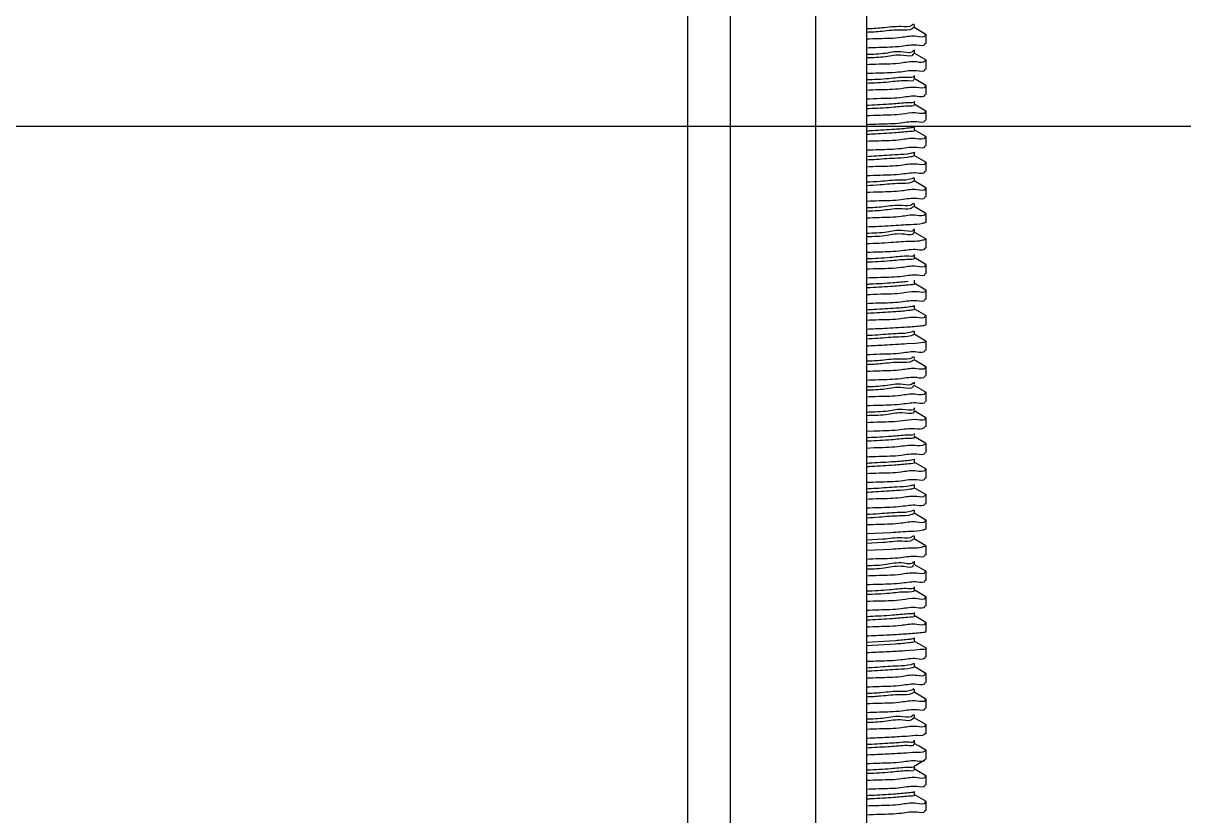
# Model space of a CAD drawing. Extents: x 13158459 to 15902229, y -1299598 to 28366.
# Drawn here: x 14057464.8 to 14057860.7, y -160665.2 to -160394.7 of the extents above; entities that cross this region are included whole.
import ezdxf

# ---------------------------------------------------------------- set-up
doc = ezdxf.new("R2010")
doc.units = 0
doc.header["$LTSCALE"] = 1000
doc.header["$MEASUREMENT"] = 0
doc.layers.add('02___PRT_ALL_AXES', color=7, linetype='Continuous')
doc.layers.add('JZ_0', color=7, linetype='Continuous')

# ---------------------------------------------------------------- blocks, each defined once
blk = doc.blocks.new('抗震大样2')
at = {"color": 2, "linetype": 'Continuous'}
for p, q in [((3950.32, 185.93), (3950.32, -2472.71)), ((3971.09, 185.93), (3971.09, -2472.71)), ((4012.63, 185.93), (4012.63, -2472.71)), ((4037.56, 185.93), (4037.56, -2472.71))]:
    blk.add_line(p, q, dxfattribs=at)
at = {"color": 133, "linetype": 'Continuous'}
for p, q in [((4060.5, -391.05), (4059.86, -391.56)), ((4060.59, -392.59), (4059.86, -393.22)), ((4066.52, -395.98), (4060.75, -392.64)), ((4060.88, -392.79), (4060.88, -391.13)), ((4062.07, -396.97), (4061.08, -396.88)), ((4066.17, -396.09), (4066.1, -396.47)), ((4066.52, -395.98), (4066.64, -396.12)), ((4066.52, -400.41), (4066.64, -400.27)), ((4060.31, -403.7), (4060.27, -403.92)), ((4060.32, -405.23), (4060.27, -405.59)), ((4066.52, -408.44), (4060.75, -405.1)), ((4060.88, -405.26), (4060.88, -403.59)), ((4062.05, -409.44), (4061.08, -409.34)), ((4066.18, -408.52), (4066.07, -408.94)), ((4066.52, -408.44), (4066.64, -408.58)), ((4066.52, -412.87), (4066.64, -412.73)), ((4066.52, -420.9), (4060.75, -417.56)), ((4060.88, -417.72), (4060.88, -416.06)), ((4061.95, -421.91), (4061.08, -421.83)), ((4066.12, -421.08), (4066.12, -421.37)), ((4066.52, -420.9), (4066.64, -421.04)), ((4060.88, -430.18), (4060.88, -428.52)), ((4066.52, -425.33), (4066.64, -425.2)), ((4066.52, -433.37), (4060.75, -430.03)), ((4062.3, -434.34), (4061.21, -434.24)), ((4066.18, -433.53), (4066.16, -433.85)), ((4066.52, -433.37), (4066.64, -433.5)), ((4060.88, -442.64), (4060.88, -440.98)), ((4066.52, -437.79), (4066.64, -437.66)), ((4066.52, -445.83), (4060.75, -442.49)), ((4061.96, -446.83), (4061.08, -446.74)), ((4066.13, -445.92), (4066.05, -446.31)), ((4066.52, -445.83), (4066.64, -445.97)), ((4066.52, -450.26), (4066.64, -450.12)), ((4066.52, -458.29), (4060.75, -454.95)), ((4060.88, -455.11), (4060.88, -453.44)), ((4062.06, -459.29), (4061.08, -459.2)), ((4066.14, -458.48), (4066.14, -458.75)), ((4066.52, -458.29), (4066.64, -458.43)), ((4066.52, -462.72), (4066.64, -462.58)), ((4060.6, -465.86), (4059.56, -466.39)), ((4066.52, -470.75), (4060.75, -467.41)), ((4060.88, -467.57), (4060.88, -465.91)), ((4062.27, -471.73), (4061.21, -471.64)), ((4066.17, -470.95), (4066.18, -471.22)), ((4066.52, -470.75), (4066.64, -470.89)), ((4066.52, -475.18), (4066.64, -475.04)), ((4060.39, -478.31), (4060.04, -478.76)), ((4060.46, -479.83), (4060.04, -480.42)), ((4066.52, -483.22), (4060.75, -479.88)), ((4060.88, -480.03), (4060.88, -478.37)), ((4062.1, -484.21), (4061.08, -484.11)), ((4066.16, -483.34), (4066.1, -483.71)), ((4066.52, -483.22), (4066.64, -483.35)), ((4060.41, -491.06), (4060.42, -491.12)), ((4060.88, -492.49), (4060.88, -490.83)), ((4066.52, -487.64), (4066.64, -487.51)), ((4061.32, -496.88), (4059.2, -496.91)), ((4060.38, -492.64), (4060.42, -492.78)), ((4066.52, -495.68), (4060.75, -492.34)), ((4066.52, -495.68), (4066.64, -495.82)), ((4060.88, -504.95), (4060.88, -503.29)), ((4066.52, -500.11), (4066.64, -499.97)), ((4066.52, -508.14), (4060.75, -504.8)), ((4062.17, -509.12), (4061.09, -509.03)), ((4066.16, -508.29), (4066.13, -508.63)), ((4066.52, -508.14), (4066.64, -508.28)), ((4066.52, -512.57), (4066.64, -512.43)), ((4066.52, -520.6), (4060.75, -517.26)), ((4060.88, -517.42), (4060.88, -515.76)), ((4062.43, -521.56), (4061.21, -521.47)), ((4066.52, -520.6), (4066.64, -520.74)), ((4066.52, -525.03), (4066.64, -524.9)), ((4066.52, -533.07), (4060.75, -529.73)), ((4060.88, -529.88), (4060.88, -528.22)), ((4062, -534.07), (4061.08, -533.98)), ((4066.14, -533.16), (4066.05, -533.55)), ((4066.52, -533.07), (4066.64, -533.2)), ((4066.52, -537.49), (4066.64, -537.36)), ((4060.67, -540.7), (4059.24, -541.22)), ((4066.52, -545.53), (4060.75, -542.19)), ((4060.88, -542.34), (4060.88, -540.68)), ((4061.27, -546.65), (4057.26, -546.9)), ((4064.23, -546.28), (4061.27, -546.65)), ((4066.52, -545.53), (4066.64, -545.67)), ((4060.53, -553.07), (4059.78, -553.59)), ((4060.88, -553.97), (4060.88, -553.14)), ((4066.52, -549.96), (4066.64, -549.82)), ((4066.52, -557.99), (4060.75, -554.65)), ((4062.12, -558.98), (4061.09, -558.88)), ((4066.18, -558.08), (4066.08, -558.49)), ((4066.52, -557.99), (4066.64, -558.13)), ((4060.31, -565.65), (4060.21, -565.95)), ((4060.88, -566.44), (4060.88, -565.6)), ((4066.52, -562.42), (4066.64, -562.28)), ((4060.36, -567.07), (4060.21, -567.61)), ((4066.52, -570.45), (4060.75, -567.11)), ((4066.12, -570.55), (4066.05, -570.93)), ((4066.52, -570.45), (4066.64, -570.59)), ((4061.88, -571.46), (4061.08, -571.38)), ((4066.52, -574.88), (4066.64, -574.74)), ((4060.44, -579.81), (4060.54, -579.98)), ((4066.52, -582.92), (4060.75, -579.57)), ((4060.88, -578.9), (4060.88, -578.07)), ((4062.44, -583.87), (4061.09, -583.78)), ((4066.52, -582.92), (4066.64, -583.05)), ((4066.52, -587.34), (4066.64, -587.21)), ((4037.56, -589.47), (4041.21, -589.31)), ((4038.39, -592.63), (4037.56, -592.67)), ((4066.52, -595.38), (4060.75, -592.04)), ((4060.88, -591.36), (4060.88, -590.53)), ((4038.39, -594.29), (4037.56, -594.33)), ((4041.21, -597.61), (4037.56, -597.78)), ((4066.26, -595.33), (4065.86, -595.87)), ((4066.52, -595.38), (4066.64, -595.51)), ((4066.52, -607.84), (4060.75, -604.5)), ((4060.88, -604.65), (4060.88, -602.99)), ((4066.52, -599.81), (4066.64, -599.67)), ((4062.05, -608.84), (4061.08, -608.74)), ((4066.17, -607.94), (4066.08, -608.33)), ((4066.52, -607.84), (4066.64, -607.98)), ((4060.88, -617.12), (4060.88, -615.45)), ((4066.52, -612.27), (4066.64, -612.13)), ((4066.52, -620.3), (4060.75, -616.96)), ((4062.02, -621.3), (4061.08, -621.21)), ((4066.15, -620.39), (4066.05, -620.79)), ((4066.52, -620.3), (4066.64, -620.44)), ((4066.52, -624.73), (4066.64, -624.59)), ((4060.62, -627.89), (4059.48, -628.42)), ((4066.52, -632.77), (4060.75, -629.42)), ((4060.88, -629.58), (4060.88, -627.92)), ((4066.18, -632.85), (4066.07, -633.26)), ((4066.52, -632.77), (4066.64, -632.9)), ((4037.56, -639.32), (4049.34, -638.76)), ((4062.06, -633.76), (4061.08, -633.67)), ((4066.52, -637.19), (4066.64, -637.06)), ((4045.58, -642.08), (4037.56, -642.52)), ((4045.58, -643.75), (4037.56, -644.18)), ((4060.43, -640.3), (4059.98, -640.78)), ((4060.52, -641.84), (4059.98, -642.44)), ((4066.52, -645.23), (4060.75, -641.89)), ((4060.88, -642.04), (4060.88, -640.38)), ((4049.34, -647.07), (4037.56, -647.63)), ((4061.31, -646.46), (4059.02, -646.48)), ((4066.52, -645.23), (4066.64, -645.36)), ((4066.52, -649.65), (4066.64, -649.52)), ((4060.34, -654.6), (4060.37, -654.81)), ((4060.36, -653.04), (4060.37, -653.15)), ((4066.52, -657.69), (4060.75, -654.35)), ((4060.88, -654.5), (4060.88, -652.84)), ((4061.94, -658.69), (4061.08, -658.61)), ((4066.13, -657.79), (4066.05, -658.17)), ((4066.52, -657.69), (4066.64, -657.83)), ((4066.52, -670.15), (4060.75, -666.81)), ((4060.88, -666.97), (4060.88, -665.3)), ((4066.52, -662.12), (4066.64, -661.98)), ((4062.34, -671.12), (4061.21, -671.02)), ((4066.18, -670.33), (4066.17, -670.63)), ((4066.52, -670.15), (4066.64, -670.29)), ((4060.88, -679.43), (4060.88, -677.77)), ((4066.52, -674.58), (4066.64, -674.44)), ((4066.52, -682.62), (4060.75, -679.27)), ((4062.06, -683.61), (4061.08, -683.52)), ((4066.14, -682.8), (4066.14, -683.08)), ((4066.52, -682.62), (4066.64, -682.75)), ((4066.52, -687.04), (4066.64, -686.91)), ((4051.63, -691.54), (4037.56, -692.37)), ((4051.63, -693.2), (4037.56, -694.03)), ((4066.52, -695.08), (4060.75, -691.74)), ((4060.88, -691.89), (4060.88, -690.23)), ((4066.52, -695.08), (4066.64, -695.21)), ((4061.24, -696.16), (4056.18, -696.52)), ((4063.77, -695.89), (4061.24, -696.16)), ((4066.52, -699.5), (4066.64, -699.37)), ((4066.52, -707.54), (4060.75, -704.2)), ((4060.88, -704.35), (4060.88, -702.69)), ((4062.03, -708.54), (4061.08, -708.44)), ((4066.16, -707.62), (4066.05, -708.02)), ((4066.52, -707.54), (4066.64, -707.68)), ((4066.52, -711.97), (4066.64, -711.83)), ((4060.56, -715.09), (4059.7, -715.61)), ((4066.52, -720), (4060.75, -716.66)), ((4060.88, -716.82), (4060.88, -715.15)), ((4062.22, -720.98), (4061.21, -720.89)), ((4066.17, -720.21), (4066.18, -720.46)), ((4066.52, -720), (4066.64, -720.14)), ((4060.33, -727.61), (4060.15, -727.98)), ((4060.38, -729.13), (4060.15, -729.64)), ((4066.52, -732.46), (4060.75, -729.12)), ((4060.88, -729.28), (4060.88, -727.62)), ((4066.52, -724.43), (4066.64, -724.29)), ((4062.17, -733.45), (4061.09, -733.35)), ((4066.16, -732.62), (4066.13, -732.95)), ((4066.52, -732.46), (4066.64, -732.6)), ((4060.88, -741.74), (4060.88, -740.08)), ((4066.52, -736.89), (4066.64, -736.76)), ((4060.47, -741.93), (4060.5, -742)), ((4063.18, -742.99), (4060.75, -741.59)), ((4066.52, -744.93), (4063.18, -742.99)), ((4066.27, -744.9), (4065.91, -745.4)), ((4066.52, -744.93), (4066.64, -745.06)), ((4060.75, -752.7), (4065.66, -749.85)), ((4066.52, -749.35), (4066.64, -749.22)), ((4066.52, -757.39), (4060.75, -754.05)), ((4060.88, -754.2), (4060.88, -752.54)), ((4066.17, -757.52), (4066.13, -757.88)), ((4066.52, -757.39), (4066.64, -757.53)), ((4062.23, -758.37), (4061.21, -758.27)), ((4066.52, -761.82), (4066.64, -761.68)), ((4066.52, -769.85), (4060.75, -766.51)), ((4060.88, -766.67), (4060.88, -765)), ((4062.01, -770.85), (4061.08, -770.76)), ((4066.13, -770.03), (4066.13, -770.32)), ((4066.52, -769.85), (4066.64, -769.99)), ((4066.52, -774.28), (4066.64, -774.14))]:
    blk.add_line(p, q, dxfattribs=at)
for points, start_tangent, end_tangent in [([(4059.86, -391.56), (4054.51, -392.21), (4045.14, -392.86), (4037.56, -393.35)], (-0.840791, -0.54136), (-0.999283, -0.037857)), ([(4059.86, -393.22), (4054.51, -393.87), (4045.14, -394.52), (4037.56, -395.01)], (-0.840791, -0.54136), (-0.999283, -0.037857)), ([(4061.08, -396.88), (4054.42, -397.54), (4043.67, -398.1), (4037.56, -398.33)], (-0.99782, 0.065999), (-0.998886, -0.047197)), ([(4037.56, -402.49), (4043.61, -402.26), (4054.45, -401.69), (4062.05, -401.13)], (0.9989, 0.046897), (0.992188, -0.124754)), ([(4062.05, -401.13), (4066.09, -400.56), (4066.16, -400.33)], (0.992188, -0.124754), (0.205146, 0.978731)), ([(4066.1, -396.47), (4062.07, -396.97)], (-0.318638, -0.947876), (-0.992297, 0.123881)), ([(4060.27, -403.92), (4055.6, -404.57), (4046.79, -405.23), (4037.56, -405.81)], (-0.240787, -0.970578), (-0.999761, -0.021859)), ([(4060.27, -405.59), (4055.6, -406.24), (4046.79, -406.89), (4037.56, -407.47)], (-0.240787, -0.970578), (-0.999761, -0.021859)), ([(4061.08, -409.34), (4054.45, -410), (4043.61, -410.57), (4037.56, -410.79)], (-0.997858, 0.065415), (-0.9989, -0.046897)), ([(4061.95, -413.6), (4066.12, -413.02), (4066.13, -412.88)], (0.993135, -0.116975), (-0.015874, 0.999874)), ([(4066.07, -408.94), (4062.05, -409.44)], (-0.399863, -0.916575), (-0.992188, 0.124754)), ([(4037.56, -414.95), (4043.64, -414.72), (4054.26, -414.16), (4061.95, -413.6)], (0.99889, 0.047104), (0.993135, -0.116975)), ([(4056.6, -416.94), (4048.36, -417.59), (4037.56, -418.21)], (-0.999848, 0.017408), (-0.999356, -0.03588)), ([(4056.6, -418.6), (4048.36, -419.25), (4037.56, -419.87)], (-0.999848, 0.017408), (-0.999356, -0.03588)), ([(4060.58, -416.29), (4056.6, -416.94)], (0.509205, -0.860645), (-0.999848, 0.017408)), ([(4060.57, -417.92), (4060.58, -417.95), (4056.6, -418.6)], (0.544306, -0.838887), (-0.999848, 0.017408)), ([(4060.58, -416.29), (4060.59, -416.3)], (0.509204, -0.860646), (0.490604, -0.871383)), ([(4061.08, -421.83), (4054.26, -422.47), (4043.64, -423.03), (4037.56, -423.26)], (-0.997421, 0.071777), (-0.99889, -0.047104)), ([(4066.12, -421.37), (4061.95, -421.91)], (-0.129241, -0.991613), (-0.993135, 0.116975)), ([(4037.56, -427.41), (4044.32, -427.15), (4054.94, -426.58), (4062.3, -426.03)], (0.998829, 0.048377), (0.993415, -0.11457)), ([(4057.49, -429.3), (4049.86, -429.95), (4038.7, -430.6), (4037.56, -430.66)], (-0.997675, -0.068158), (-0.998804, -0.048904)), ([(4060.78, -428.65), (4057.49, -429.3)], (0.630837, -0.775916), (-0.997675, -0.068158)), ([(4062.3, -426.03), (4066.17, -425.47), (4066.18, -425.33)], (0.993415, -0.11457), (0.007565, 0.999971)), ([(4057.49, -430.96), (4049.86, -431.61), (4038.7, -432.26), (4037.56, -432.32)], (-0.997675, -0.068158), (-0.998804, -0.048904)), ([(4061.21, -434.24), (4054.94, -434.89), (4044.32, -435.46), (4037.56, -435.72)], (-0.998532, 0.054161), (-0.998829, -0.048377)), ([(4060.77, -430.29), (4060.78, -430.31), (4057.49, -430.96)], (0.686531, -0.727101), (-0.997675, -0.068158)), ([(4066.16, -433.85), (4062.3, -434.34)], (-0.191501, -0.981492), (-0.993415, 0.11457)), ([(4037.56, -439.87), (4043.58, -439.65), (4054.3, -439.08), (4061.96, -438.52)], (0.998896, 0.046977), (0.992145, -0.125089)), ([(4060.76, -441.16), (4058.29, -441.66)], (-0.874525, -0.48498), (-0.990656, -0.136386)), ([(4061.96, -438.52), (4066.06, -437.96), (4066.12, -437.73)], (0.992145, -0.125089), (0.152492, 0.988305)), ([(4058.29, -441.66), (4051.27, -442.32), (4040.58, -442.97), (4037.56, -443.13)], (-0.990656, -0.136386), (-0.998625, -0.052415)), ([(4058.29, -443.33), (4051.27, -443.98), (4040.58, -444.63), (4037.56, -444.79)], (-0.990656, -0.136386), (-0.998625, -0.052415)), ([(4061.08, -446.74), (4054.3, -447.39), (4043.58, -447.96), (4037.56, -448.18)], (-0.997338, 0.072918), (-0.998896, -0.046977)), ([(4060.87, -442.65), (4060.88, -442.68), (4058.29, -443.33)], (0.512034, -0.858965), (-0.990656, -0.136386)), ([(4066.05, -446.31), (4061.96, -446.83)], (-0.330825, -0.943692), (-0.992145, 0.125089)), ([(4037.56, -452.33), (4043.59, -452.11), (4054.37, -451.54), (4062.06, -450.98)], (0.998897, 0.046957), (0.993401, -0.114695)), ([(4062.06, -450.98), (4066.15, -450.4), (4066.15, -450.27)], (0.993401, -0.114695), (-0.035242, 0.999379)), ([(4058.98, -454.03), (4052.6, -454.68), (4042.4, -455.33), (4037.56, -455.62)], (-0.97506, -0.221942), (-0.998668, -0.051594)), ([(4058.98, -455.69), (4052.6, -456.34), (4042.4, -456.99), (4037.56, -457.28)], (-0.97506, -0.221942), (-0.998668, -0.051594)), ([(4060.7, -453.51), (4058.98, -454.03)], (-0.877303, -0.479938), (-0.97506, -0.221942)), ([(4060.84, -455.07), (4058.98, -455.69)], (-0.645817, -0.763493), (-0.97506, -0.221942)), ([(4061.08, -459.2), (4054.37, -459.85), (4043.59, -460.42), (4037.56, -460.64)], (-0.997892, 0.064897), (-0.998897, -0.046957)), ([(4037.56, -464.8), (4044.21, -464.54), (4054.77, -463.98), (4062.27, -463.42)], (0.998839, 0.048165), (0.993885, -0.110416)), ([(4066.14, -458.75), (4062.06, -459.29)], (-0.110289, -0.9939), (-0.993401, 0.114695)), ([(4062.27, -463.42), (4066.18, -462.85), (4066.18, -462.74)], (0.993885, -0.110416), (-0.050487, 0.998725)), ([(4059.56, -466.39), (4053.84, -467.04), (4044.15, -467.69), (4037.56, -468.1)], (-0.926954, -0.375174), (-0.998974, -0.045278)), ([(4059.56, -468.05), (4053.84, -468.7), (4044.15, -469.36), (4037.56, -469.77)], (-0.926954, -0.375174), (-0.998974, -0.045278)), ([(4060.72, -467.42), (4059.56, -468.05)], (-0.665174, -0.746688), (-0.926954, -0.375174)), ([(4061.21, -471.64), (4054.77, -472.29), (4044.21, -472.85), (4037.56, -473.11)], (-0.998447, 0.055708), (-0.998839, -0.048165)), ([(4062.1, -475.9), (4066.12, -475.33), (4066.15, -475.14)], (0.992401, -0.123048), (0.108519, 0.994094)), ([(4066.18, -471.22), (4062.27, -471.73)], (-0.106056, -0.99436), (-0.993885, 0.110416)), ([(4037.56, -477.26), (4043.72, -477.03), (4054.46, -476.46), (4062.1, -475.9)], (0.998881, 0.047288), (0.992401, -0.123048)), ([(4060.04, -478.76), (4054.98, -479.41), (4045.84, -480.06), (4037.56, -480.6)], (-0.691608, -0.722273), (-0.999544, -0.030187)), ([(4060.04, -480.42), (4054.98, -481.07), (4045.84, -481.72), (4037.56, -482.26)], (-0.691608, -0.722273), (-0.999544, -0.030187)), ([(4061.08, -484.11), (4054.46, -484.77), (4043.72, -485.34), (4037.56, -485.57)], (-0.997927, 0.064354), (-0.998881, -0.047288)), ([(4066.1, -483.71), (4062.1, -484.21)], (-0.297036, -0.954866), (-0.992401, 0.123048)), ([(4037.56, -489.77), (4049.53, -489.2), (4059.2, -488.6)], (0.999271, 0.038179), (0.999899, 0.014226)), ([(4060.42, -491.12), (4056.03, -491.77), (4047.46, -492.42), (4037.56, -493.02)], (0.169916, -0.985459), (-0.999672, -0.025605)), ([(4059.2, -488.6), (4065.04, -488.01), (4066.44, -487.51)], (0.999899, 0.014226), (0.859509, 0.51112)), ([(4060.42, -492.78), (4056.03, -493.43), (4047.46, -494.08), (4037.56, -494.68)], (0.169916, -0.985459), (-0.999672, -0.025605)), ([(4059.2, -496.91), (4049.53, -497.51), (4037.56, -498.08)], (-0.999899, -0.014226), (-0.999271, -0.038179)), ([(4065.04, -496.32), (4061.32, -496.88)], (-0.964994, -0.262273), (-0.999217, -0.039577)), ([(4066.56, -495.74), (4065.04, -496.32)], (-0.702693, -0.711493), (-0.964994, -0.262273)), ([(4037.56, -502.18), (4043.96, -501.94), (4054.57, -501.38), (4062.17, -500.82)], (0.998857, 0.04779), (0.992906, -0.118901)), ([(4062.17, -500.82), (4066.15, -500.25), (4066.16, -500.09)], (0.992906, -0.118901), (0.037511, 0.999296)), ([(4056.99, -504.13), (4049, -504.78), (4037.56, -505.44)], (-0.999725, -0.023457), (-0.999085, -0.042764)), ([(4056.99, -505.79), (4049, -506.45), (4037.56, -507.1)], (-0.999725, -0.023457), (-0.999085, -0.042764)), ([(4061.09, -509.03), (4054.57, -509.69), (4043.96, -510.25), (4037.56, -510.49)], (-0.998251, 0.059117), (-0.998857, -0.04779)), ([(4060.69, -503.49), (4056.99, -504.13)], (0.586456, -0.809981), (-0.999725, -0.023457)), ([(4060.67, -505.13), (4060.68, -505.14), (4056.99, -505.79)], (0.634076, -0.773271), (-0.999725, -0.023457)), ([(4066.13, -508.63), (4062.17, -509.12)], (-0.217048, -0.976161), (-0.992906, 0.118901)), ([(4037.56, -514.65), (4044.46, -514.38), (4055.14, -513.81), (4062.43, -513.25)], (0.998826, 0.048448), (0.994776, -0.102082)), ([(4062.43, -513.25), (4066.21, -512.69), (4066.21, -512.6)], (0.994776, -0.102082), (-0.106244, 0.99434)), ([(4057.84, -516.5), (4050.46, -517.15), (4039.49, -517.8), (4037.56, -517.9)], (-0.995299, -0.096851), (-0.998676, -0.051438)), ([(4057.84, -518.16), (4050.46, -518.81), (4039.49, -519.46), (4037.56, -519.56)], (-0.995299, -0.096851), (-0.998676, -0.051438)), ([(4060.81, -517.48), (4060.84, -517.51), (4057.84, -518.16)], (0.67988, -0.733323), (-0.995299, -0.096851)), ([(4061.21, -521.47), (4055.14, -522.11), (4044.46, -522.69), (4037.56, -522.96)], (-0.999163, 0.0409), (-0.998826, -0.048448)), ([(4037.56, -527.11), (4043.62, -526.88), (4054.34, -526.32), (4062, -525.76)], (0.998892, 0.047055), (0.992157, -0.124997)), ([(4062, -525.76), (4066.07, -525.19), (4066.12, -524.97)], (0.992157, -0.124997), (0.16345, 0.986552)), ([(4066.2, -520.82), (4066.21, -521), (4062.43, -521.56)], (0.174037, -0.984739), (-0.994776, 0.102082)), ([(4058.59, -528.86), (4051.84, -529.51), (4041.35, -530.16), (4037.56, -530.38)], (-0.985739, -0.168282), (-0.998598, -0.052937)), ([(4058.59, -530.52), (4051.84, -531.17), (4041.35, -531.82), (4037.56, -532.04)], (-0.985739, -0.168282), (-0.998598, -0.052937)), ([(4060.74, -528.35), (4058.59, -528.86)], (-0.887005, -0.461759), (-0.985739, -0.168282)), ([(4060.88, -529.88), (4058.59, -530.52)], (-0.185893, -0.98257), (-0.985739, -0.168282)), ([(4061.08, -533.98), (4054.34, -534.63), (4043.62, -535.19), (4037.56, -535.42)], (-0.997534, 0.070186), (-0.998892, -0.047055)), ([(4066.05, -533.55), (4062, -534.07)], (-0.345802, -0.938308), (-0.992157, 0.124997)), ([(4037.56, -539.63), (4046.24, -539.22), (4057.26, -538.59)], (0.999127, 0.041782), (0.998921, 0.046448)), ([(4059.24, -541.22), (4053.13, -541.87), (4043.14, -542.53), (4037.56, -542.85)], (-0.961899, -0.273406), (-0.99884, -0.048143)), ([(4059.24, -542.89), (4053.13, -543.54), (4043.14, -544.19), (4037.56, -544.51)], (-0.961899, -0.273406), (-0.99884, -0.048143)), ([(4057.26, -538.59), (4064.23, -537.98), (4066.52, -537.49)], (0.998921, 0.046448), (0.886597, 0.462542)), ([(4060.8, -542.26), (4059.24, -542.89)], (-0.688103, -0.725613), (-0.961899, -0.273406)), ([(4057.26, -546.9), (4046.24, -547.53), (4037.56, -547.94)], (-0.998921, -0.046448), (-0.999127, -0.041782)), ([(4066.64, -545.67), (4064.23, -546.28)], (0.105758, -0.994392), (-0.988947, -0.148272)), ([(4037.56, -552.03), (4044.09, -551.79), (4054.65, -551.22), (4062.12, -550.67)], (0.998849, 0.047965), (0.992368, -0.123309)), ([(4059.78, -553.59), (4054.33, -554.24), (4044.87, -554.89), (4037.56, -555.35)], (-0.873237, -0.487296), (-0.999189, -0.040262)), ([(4062.12, -550.67), (4066.11, -550.11), (4066.16, -549.89)], (0.992368, -0.123309), (0.177236, 0.984168)), ([(4059.78, -555.25), (4054.33, -555.9), (4044.87, -556.55), (4037.56, -557.02)], (-0.873237, -0.487296), (-0.999189, -0.040262)), ([(4061.09, -558.88), (4054.65, -559.53), (4044.09, -560.09), (4037.56, -560.34)], (-0.998235, 0.05938), (-0.998849, -0.047965)), ([(4060.65, -554.59), (4059.78, -555.25)], (-0.555075, -0.8318), (-0.873237, -0.487296)), ([(4066.08, -558.49), (4062.12, -558.98)], (-0.376431, -0.926444), (-0.992368, 0.123309)), ([(4037.56, -564.5), (4043.49, -564.28), (4054.2, -563.71), (4061.88, -563.16)], (0.998904, 0.046805), (0.992123, -0.125269)), ([(4061.88, -563.16), (4066.06, -562.58), (4066.11, -562.36)], (0.992123, -0.125269), (0.138161, 0.99041)), ([(4060.21, -565.95), (4055.44, -566.6), (4046.53, -567.25), (4037.56, -567.83)], (-0.393195, -0.919455), (-0.999735, -0.023035)), ([(4060.21, -567.61), (4055.44, -568.26), (4046.53, -568.91), (4037.56, -569.49)], (-0.393195, -0.919455), (-0.999735, -0.023035)), ([(4061.08, -571.38), (4054.2, -572.02), (4043.49, -572.58), (4037.56, -572.8)], (-0.996939, 0.078188), (-0.998904, -0.046805)), ([(4066.05, -570.93), (4061.88, -571.46)], (-0.309936, -0.950758), (-0.992123, 0.125269)), ([(4037.56, -576.96), (4044.27, -576.7), (4055.09, -576.12), (4062.44, -575.56)], (0.998843, 0.048094), (0.994508, -0.104657)), ([(4062.44, -575.56), (4066.2, -575.01), (4066.2, -574.91)], (0.994508, -0.104657), (-0.087546, 0.99616)), ([(4060.54, -578.31), (4056.45, -578.96), (4048.12, -579.62), (4037.56, -580.23)], (0.445337, -0.895363), (-0.999459, -0.032883)), ([(4060.54, -579.98), (4056.45, -580.63), (4048.12, -581.28), (4037.56, -581.89)], (0.445337, -0.895363), (-0.999459, -0.032883)), ([(4060.54, -578.31), (4060.54, -578.32)], (0.445337, -0.895363), (0.436633, -0.89964)), ([(4061.09, -583.78), (4055.09, -584.43), (4044.27, -585.01), (4037.56, -585.27)], (-0.99936, 0.035767), (-0.998843, -0.048094)), ([(4041.21, -589.31), (4052.77, -588.72), (4061.17, -588.14)], (0.99896, 0.045596), (0.994954, -0.100336)), ([(4061.17, -588.14), (4065.86, -587.56), (4066.2, -587.14)], (0.994954, -0.100336), (0.529618, 0.848236)), ([(4066.19, -583.12), (4066.2, -583.32), (4062.44, -583.87)], (0.155313, -0.987865), (-0.994508, 0.104657)), ([(4057.36, -591.33), (4049.63, -591.98), (4038.39, -592.63)], (-0.998377, -0.056946), (-0.998671, -0.051533)), ([(4057.36, -592.99), (4049.63, -593.64), (4038.39, -594.29)], (-0.998377, -0.056946), (-0.998671, -0.051533)), ([(4060.76, -590.68), (4057.36, -591.33)], (0.629538, -0.77697), (-0.998377, -0.056946)), ([(4060.62, -592.22), (4060.76, -592.34), (4057.36, -592.99)], (0.818896, -0.573941), (-0.998377, -0.056946)), ([(4061.06, -596.44), (4052.77, -597.03), (4041.21, -597.61)], (-0.995613, 0.093564), (-0.99896, -0.045596)), ([(4065.86, -595.87), (4061.17, -596.45), (4061.06, -596.44)], (-0.707364, -0.70685), (-0.995613, 0.093564)), ([(4037.56, -601.88), (4043.65, -601.66), (4054.39, -601.09), (4062.05, -600.53)], (0.998888, 0.047144), (0.992219, -0.124506)), ([(4058.17, -603.69), (4051.05, -604.34), (4040.28, -604.99), (4037.56, -605.14)], (-0.992117, -0.125316), (-0.998607, -0.052769)), ([(4060.77, -603.19), (4058.17, -603.69)], (-0.861057, -0.508509), (-0.992117, -0.125316)), ([(4060.85, -604.68), (4060.87, -604.7), (4058.17, -605.35)], (0.596848, -0.802355), (-0.992117, -0.125316)), ([(4062.05, -600.53), (4066.11, -599.96), (4066.15, -599.75)], (0.992219, -0.124506), (0.153643, 0.988126)), ([(4058.17, -605.35), (4051.05, -606), (4040.28, -606.65), (4037.56, -606.8)], (-0.992117, -0.125316), (-0.998607, -0.052769)), ([(4061.08, -608.74), (4054.39, -609.4), (4043.65, -609.96), (4037.56, -610.19)], (-0.997737, 0.067236), (-0.998888, -0.047144)), ([(4066.08, -608.33), (4062.05, -608.84)], (-0.344118, -0.938927), (-0.992219, 0.124506)), ([(4037.56, -614.35), (4043.64, -614.12), (4054.37, -613.55), (4062.02, -612.99)], (0.99889, 0.047098), (0.992166, -0.124929)), ([(4058.88, -616.06), (4052.39, -616.71), (4042.11, -617.36), (4037.56, -617.62)], (-0.978604, -0.205753), (-0.998642, -0.052101)), ([(4060.71, -615.54), (4058.88, -616.06)], (-0.882256, -0.47077), (-0.978604, -0.205753)), ([(4062.02, -612.99), (4066.07, -612.43), (4066.13, -612.2)], (0.992166, -0.124929), (0.175289, 0.984517)), ([(4058.88, -617.72), (4052.39, -618.37), (4042.11, -619.02), (4037.56, -619.29)], (-0.978604, -0.205753), (-0.998642, -0.052101)), ([(4061.08, -621.21), (4054.37, -621.86), (4043.64, -622.43), (4037.56, -622.65)], (-0.997666, 0.068284), (-0.99889, -0.047098)), ([(4060.85, -617.09), (4058.88, -617.72)], (-0.601087, -0.799183), (-0.978604, -0.205753)), ([(4066.05, -620.79), (4062.02, -621.3)], (-0.36109, -0.932531), (-0.992166, 0.124929)), ([(4037.56, -626.81), (4043.63, -626.58), (4054.47, -626.01), (4062.06, -625.45)], (0.998898, 0.046941), (0.992198, -0.124674)), ([(4062.06, -625.45), (4066.1, -624.89), (4066.16, -624.66)], (0.992198, -0.124674), (0.19624, 0.980556)), ([(4059.48, -628.42), (4053.65, -629.07), (4043.88, -629.72), (4037.56, -630.11)], (-0.939471, -0.342629), (-0.998908, -0.04672)), ([(4059.48, -630.08), (4053.65, -630.73), (4043.88, -631.38), (4037.56, -631.77)], (-0.939471, -0.342629), (-0.998908, -0.04672)), ([(4061.08, -633.67), (4054.47, -634.32), (4043.63, -634.89), (4037.56, -635.12)], (-0.997901, 0.064753), (-0.998898, -0.046941)), ([(4060.74, -629.45), (4059.48, -630.08)], (-0.678057, -0.735009), (-0.939471, -0.342629)), ([(4066.07, -633.26), (4062.06, -633.76)], (-0.391567, -0.920149), (-0.992198, 0.124674)), ([(4049.34, -638.76), (4059.02, -638.17)], (0.998623, 0.052464), (0.999946, 0.010379)), ([(4059.02, -638.17), (4065.05, -637.56), (4066.42, -637.03)], (0.999946, 0.010379), (0.843755, 0.536729)), ([(4059.98, -640.78), (4054.81, -641.43), (4045.58, -642.08)], (-0.761654, -0.647984), (-0.998241, -0.05929)), ([(4059.98, -642.44), (4054.81, -643.09), (4045.58, -643.75)], (-0.761654, -0.647984), (-0.998241, -0.05929)), ([(4037.56, -651.73), (4043.56, -651.51), (4054.27, -650.95), (4061.94, -650.39)], (0.998898, 0.046933), (0.992139, -0.125138)), ([(4059.02, -646.48), (4049.34, -647.07)], (-0.999946, -0.010379), (-0.998623, -0.052464)), ([(4065.05, -645.87), (4061.31, -646.46)], (-0.95936, -0.282185), (-0.999374, -0.035371)), ([(4061.94, -650.39), (4066.06, -649.82), (4066.11, -649.59)], (0.992139, -0.125138), (0.148119, 0.98897)), ([(4066.53, -645.26), (4065.05, -645.87)], (-0.693682, -0.720281), (-0.95936, -0.282185)), ([(4060.37, -653.15), (4055.87, -653.8), (4047.21, -654.45), (4037.56, -655.04)], (0.025188, -0.999683), (-0.999739, -0.022843)), ([(4060.37, -654.81), (4055.87, -655.46), (4047.21, -656.11), (4037.56, -656.7)], (0.025188, -0.999683), (-0.999739, -0.022843)), ([(4061.08, -658.61), (4054.27, -659.25), (4043.56, -659.82), (4037.56, -660.04)], (-0.997234, 0.074328), (-0.998898, -0.046933)), ([(4066.05, -658.17), (4061.94, -658.69)], (-0.32459, -0.945855), (-0.992139, 0.125138)), ([(4037.56, -664.19), (4044.08, -663.95), (4054.91, -663.37), (4062.34, -662.81)], (0.998856, 0.047828), (0.993523, -0.113632)), ([(4056.84, -666.16), (4048.76, -666.81), (4037.56, -667.45)], (-0.999958, -0.009208), (-0.999184, -0.040395)), ([(4060.66, -665.52), (4056.84, -666.16)], (0.557402, -0.830243), (-0.999958, -0.009208)), ([(4060.63, -667.15), (4060.65, -667.17), (4056.84, -667.82)], (0.606904, -0.794775), (-0.999958, -0.009208)), ([(4062.34, -662.81), (4066.18, -662.25), (4066.18, -662.12)], (0.993523, -0.113632), (-0.007665, 0.999971)), ([(4056.84, -667.82), (4048.76, -668.47), (4037.56, -669.11)], (-0.999958, -0.009208), (-0.999184, -0.040395)), ([(4061.21, -671.02), (4054.91, -671.68), (4044.08, -672.26), (4037.56, -672.5)], (-0.998614, 0.05264), (-0.998856, -0.047828)), ([(4066.17, -670.63), (4062.34, -671.12)], (-0.173532, -0.984828), (-0.993523, 0.113632)), ([(4037.56, -676.66), (4043.59, -676.43), (4054.38, -675.86), (4062.06, -675.3)], (0.998897, 0.046959), (0.993417, -0.114556)), ([(4057.71, -678.52), (4050.24, -679.17), (4039.2, -679.82), (4037.56, -679.91)], (-0.996274, -0.086245), (-0.998717, -0.05064)), ([(4060.82, -677.87), (4057.71, -678.52)], (0.586833, -0.809708), (-0.996274, -0.086245)), ([(4062.06, -675.3), (4066.15, -674.72), (4066.15, -674.59)], (0.993417, -0.114556), (-0.036243, 0.999343)), ([(4057.71, -680.19), (4050.24, -680.84), (4039.2, -681.49), (4037.56, -681.57)], (-0.996274, -0.086245), (-0.998717, -0.05064)), ([(4061.08, -683.52), (4054.38, -684.17), (4043.59, -684.74), (4037.56, -684.97)], (-0.997917, 0.064505), (-0.998897, -0.046959)), ([(4060.8, -679.51), (4060.82, -679.53), (4057.71, -680.19)], (0.687823, -0.725878), (-0.996274, -0.086245)), ([(4066.14, -683.08), (4062.06, -683.61)], (-0.109307, -0.994008), (-0.993417, 0.114556)), ([(4037.56, -689.17), (4038.71, -689.12), (4048.27, -688.67), (4056.18, -688.21)], (0.999043, 0.043742), (0.9979, 0.064776)), ([(4056.18, -688.21), (4063.77, -687.58)], (0.9979, 0.064776), (0.993248, 0.116009)), ([(4063.77, -687.58), (4066.54, -687.08)], (0.993248, 0.116009), (0.859313, 0.51145)), ([(4058.48, -690.89), (4051.63, -691.54)], (-0.987944, -0.154812), (-0.997318, -0.07319)), ([(4058.48, -692.55), (4051.63, -693.2)], (-0.987944, -0.154812), (-0.997318, -0.07319)), ([(4060.75, -690.38), (4058.48, -690.89)], (-0.884571, -0.466406), (-0.987944, -0.154812)), ([(4060.88, -691.89), (4060.88, -691.9), (4058.48, -692.55)], (0.147929, -0.988998), (-0.987944, -0.154812)), ([(4066.61, -695.23), (4066.63, -695.26), (4063.77, -695.89)], (0.601416, -0.798936), (-0.993248, -0.116009)), ([(4056.18, -696.52), (4048.27, -696.97), (4038.71, -697.43), (4037.56, -697.48)], (-0.9979, -0.064776), (-0.999043, -0.043742)), ([(4037.56, -701.58), (4043.64, -701.36), (4054.37, -700.79), (4062.03, -700.23)], (0.998891, 0.047087), (0.992166, -0.124923)), ([(4062.03, -700.23), (4066.07, -699.67), (4066.14, -699.43)], (0.992166, -0.124923), (0.192276, 0.981341)), ([(4059.14, -703.25), (4052.93, -703.9), (4042.87, -704.55), (4037.56, -704.87)], (-0.967605, -0.252469), (-0.998724, -0.050496)), ([(4059.14, -704.91), (4052.93, -705.56), (4042.87, -706.21), (4037.56, -706.53)], (-0.967605, -0.252469), (-0.998724, -0.050496)), ([(4060.68, -702.73), (4059.14, -703.25)], (-0.865218, -0.501396), (-0.967605, -0.252469)), ([(4060.81, -704.29), (4059.14, -704.91)], (-0.680708, -0.732555), (-0.967605, -0.252469)), ([(4061.08, -708.44), (4054.37, -709.1), (4043.64, -709.66), (4037.56, -709.89)], (-0.997717, 0.067539), (-0.998891, -0.047087)), ([(4037.56, -714.05), (4043.75, -713.81), (4054.62, -713.24), (4062.22, -712.67)], (0.998886, 0.047179), (0.994062, -0.108812)), ([(4066.05, -708.02), (4062.03, -708.54)], (-0.380685, -0.924705), (-0.992166, 0.124923)), ([(4062.22, -712.67), (4066.18, -712.1), (4066.18, -711.99)], (0.994062, -0.108812), (-0.077049, 0.997027)), ([(4059.7, -715.61), (4054.15, -716.26), (4044.61, -716.92), (4037.56, -717.36)], (-0.897861, -0.44028), (-0.999102, -0.042363)), ([(4059.7, -717.28), (4054.15, -717.93), (4044.61, -718.58), (4037.56, -719.02)], (-0.897861, -0.44028), (-0.999102, -0.042363)), ([(4060.67, -716.64), (4059.7, -717.28)], (-0.632373, -0.774664), (-0.897861, -0.44028)), ([(4061.21, -720.89), (4054.62, -721.55), (4043.75, -722.12), (4037.56, -722.35)], (-0.99827, 0.0588), (-0.998886, -0.047179)), ([(4066.18, -720.46), (4062.22, -720.98)], (-0.061664, -0.998097), (-0.994062, 0.108812)), ([(4037.56, -726.51), (4043.95, -726.27), (4054.56, -725.7), (4062.17, -725.14)], (0.998858, 0.047772), (0.992891, -0.119029)), ([(4060.15, -727.98), (4055.27, -728.63), (4046.28, -729.28), (4037.56, -729.84)], (-0.525721, -0.850657), (-0.999681, -0.025273)), ([(4060.15, -729.64), (4055.27, -730.29), (4046.28, -730.94), (4037.56, -731.51)], (-0.525721, -0.850657), (-0.999681, -0.025273)), ([(4062.17, -725.14), (4066.15, -724.57), (4066.16, -724.42)], (0.992891, -0.119029), (0.038991, 0.99924)), ([(4061.09, -733.35), (4054.56, -734.01), (4043.95, -734.57), (4037.56, -734.82)], (-0.998241, 0.059278), (-0.998858, -0.047772)), ([(4066.13, -732.95), (4062.17, -733.45)], (-0.218764, -0.975778), (-0.992891, 0.119029)), ([(4037.56, -739.02), (4038.24, -738.99), (4047.61, -738.55), (4055.51, -738.11), (4061.45, -737.67)], (0.999044, 0.043712), (0.996013, 0.089208)), ([(4056.29, -740.99), (4047.87, -741.64), (4037.56, -742.22)], (-0.994913, -0.100742), (-0.998692, -0.051122)), ([(4060.5, -740.34), (4056.29, -740.99)], (0.320364, -0.947294), (-0.994913, -0.100742)), ([(4060.49, -740.33), (4060.5, -740.34)], (0.342016, -0.939694), (0.320364, -0.947295)), ([(4061.45, -737.67), (4065.91, -737.1), (4066.21, -736.71)], (0.996013, 0.089208), (0.511036, 0.859559)), ([(4056.29, -742.65), (4047.87, -743.3), (4037.56, -743.88)], (-0.994913, -0.100742), (-0.998692, -0.051122)), ([(4061.45, -745.98), (4055.51, -746.41), (4047.61, -746.86), (4038.24, -747.3), (4037.56, -747.33)], (-0.996013, -0.089208), (-0.999044, -0.043712)), ([(4060.5, -742), (4056.29, -742.65)], (0.320364, -0.947294), (-0.994913, -0.100742)), ([(4065.91, -745.4), (4061.45, -745.98)], (-0.700617, -0.713538), (-0.996013, -0.089208)), ([(4037.56, -751.43), (4043.89, -751.19), (4054.73, -750.62), (4062.23, -750.06)], (0.998871, 0.047496), (0.992742, -0.120261)), ([(4062.23, -750.06), (4066.15, -749.5), (4066.17, -749.33)], (0.992742, -0.120261), (0.07637, 0.99708)), ([(4057.22, -753.36), (4049.39, -754.01), (4038.09, -754.66), (4037.56, -754.68)], (-0.998989, -0.044957), (-0.998941, -0.04602)), ([(4057.22, -755.02), (4049.39, -755.67), (4038.09, -756.32), (4037.56, -756.34)], (-0.998989, -0.044957), (-0.998941, -0.04602)), ([(4060.73, -752.71), (4057.22, -753.36)], (0.619473, -0.785018), (-0.998989, -0.044957)), ([(4060.72, -754.35), (4060.73, -754.37), (4057.22, -755.02)], (0.666241, -0.745737), (-0.998989, -0.044957)), ([(4066.13, -757.88), (4062.23, -758.37)], (-0.27155, -0.962424), (-0.992742, 0.120261)), ([(4061.21, -758.27), (4054.73, -758.93), (4043.89, -759.5), (4037.56, -759.74)], (-0.998089, 0.061792), (-0.998871, -0.047496)), ([(4037.56, -763.89), (4043.59, -763.67), (4054.32, -763.1), (4062.01, -762.54)], (0.998896, 0.046975), (0.993283, -0.115711)), ([(4062.01, -762.54), (4066.14, -761.96), (4066.14, -761.83)], (0.993283, -0.115711), (-0.027475, 0.999622)), ([(4058.05, -765.72), (4050.83, -766.37), (4039.99, -767.02), (4037.56, -767.15)], (-0.993421, -0.114523), (-0.998626, -0.052401)), ([(4058.05, -767.38), (4050.83, -768.03), (4039.99, -768.68), (4037.56, -768.81)], (-0.993421, -0.114523), (-0.998626, -0.052401)), ([(4060.79, -765.21), (4058.05, -765.72)], (-0.836668, -0.547711), (-0.993421, -0.114523)), ([(4060.84, -766.7), (4060.86, -766.73), (4058.05, -767.38)], (0.643434, -0.765502), (-0.993421, -0.114523)), ([(4061.08, -770.76), (4054.32, -771.41), (4043.59, -771.98), (4037.56, -772.2)], (-0.997697, 0.06783), (-0.998896, -0.046975)), ([(4037.56, -776.36), (4044.08, -776.11), (4054.63, -775.55), (4062.11, -774.99)], (0.998851, 0.047921), (0.992349, -0.123466)), ([(4066.13, -770.32), (4062.01, -770.85)], (-0.117893, -0.993026), (-0.993283, 0.115711)), ([(4062.11, -774.99), (4066.1, -774.43), (4066.16, -774.21)], (0.992349, -0.123466), (0.189999, 0.981784))]:
    blk.add_spline(points, degree=3, dxfattribs=dict(at, start_tangent=start_tangent, end_tangent=end_tangent))
at = {"layer": '02___PRT_ALL_AXES', "color": 133, "linetype": 'Continuous'}
for p, q in [((4066.64, -400.27), (4066.64, -396.12)), ((4066.64, -412.73), (4066.64, -408.58)), ((4066.64, -425.2), (4066.64, -421.04)), ((4066.64, -437.66), (4066.64, -433.5)), ((4066.64, -450.12), (4066.64, -445.97)), ((4066.64, -462.58), (4066.64, -458.43)), ((4066.64, -475.04), (4066.64, -470.89)), ((4066.64, -487.51), (4066.64, -483.35)), ((4066.64, -499.97), (4066.64, -495.82)), ((4066.64, -512.43), (4066.64, -508.28)), ((4066.64, -524.89), (4066.64, -520.74)), ((4066.64, -537.36), (4066.64, -533.2)), ((4066.64, -549.82), (4066.64, -545.67)), ((4066.64, -562.28), (4066.64, -558.13)), ((4066.64, -574.74), (4066.64, -570.59)), ((4066.64, -587.21), (4066.64, -583.05)), ((4066.64, -599.67), (4066.64, -595.51)), ((4066.64, -612.13), (4066.64, -607.98)), ((4066.64, -624.59), (4066.64, -620.44)), ((4066.64, -637.06), (4066.64, -632.9)), ((4066.64, -649.52), (4066.64, -645.36)), ((4066.64, -661.98), (4066.64, -657.83)), ((4066.64, -674.44), (4066.64, -670.29)), ((4066.64, -686.91), (4066.64, -682.75)), ((4066.64, -699.37), (4066.64, -695.21)), ((4066.64, -711.83), (4066.64, -707.68)), ((4066.64, -724.29), (4066.64, -720.14)), ((4066.64, -736.76), (4066.64, -732.6)), ((4066.64, -749.22), (4066.64, -745.06)), ((4066.64, -761.68), (4066.64, -757.53)), ((4066.64, -774.14), (4066.64, -769.99))]:
    blk.add_line(p, q, dxfattribs=at)

msp = doc.modelspace()

# ---------------------------------------------------------------- linework, layer by layer
at = {"layer": 'JZ_0', "color": 8}
msp.add_line((14044741.22, -160429.79), (14061974.21, -160429.79), dxfattribs=at)

# ---------------------------------------------------------------- block references
at = {"xscale": 0.7, "yscale": 0.7, "zscale": 0.7}
msp.add_blockref('抗震大样2', (14054926.2, -160121.32), dxfattribs=at)

doc.saveas('drawing.dxf')
